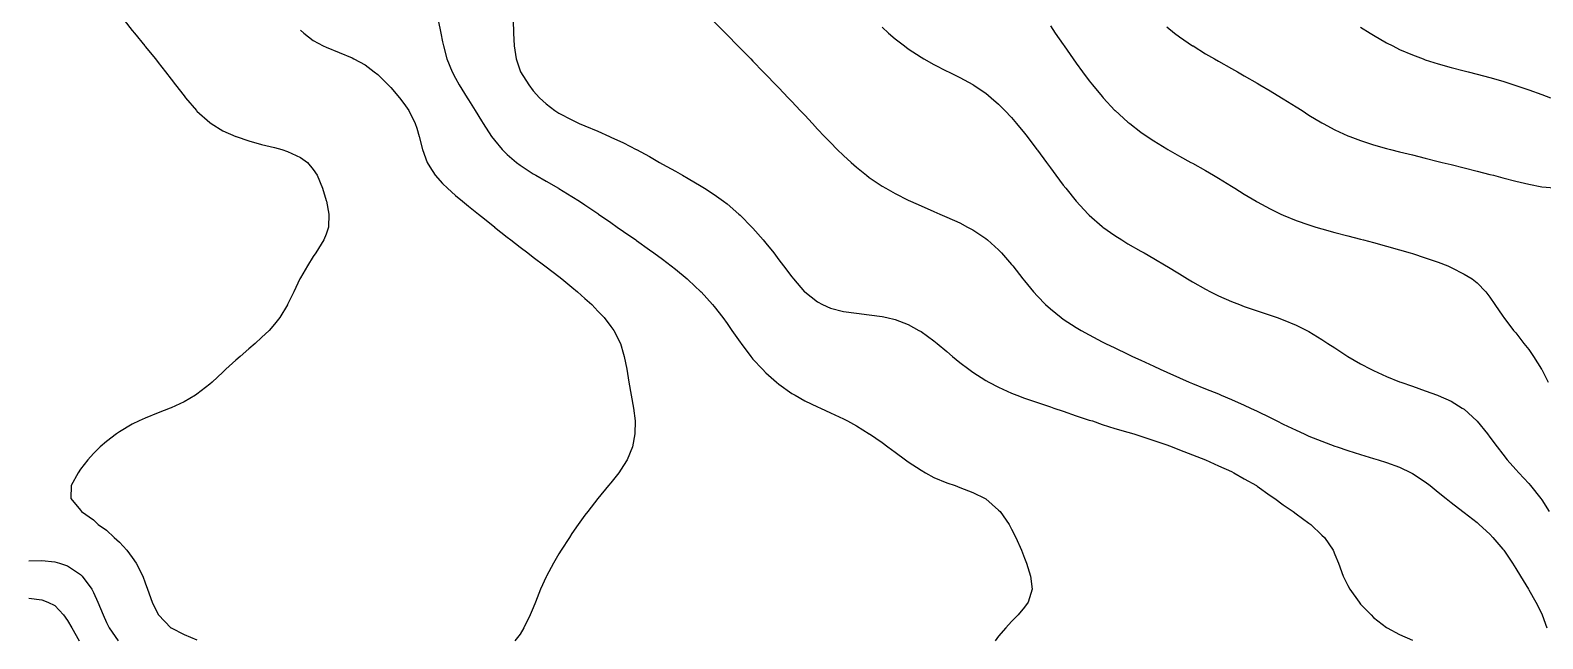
# Model space of a CAD drawing. Header units: inches. Extents: x 2679276 to 2679656, y 1246784 to 1247152.
# Drawn here: x 2679367.8 to 2679426.3, y 1246824.8 to 1246848.4 of the extents above; entities that cross this region are included whole.
import ezdxf

# ---------------------------------------------------------------- set-up
doc = ezdxf.new("R2010")
doc.units = ezdxf.units.IN
doc.header["$MEASUREMENT"] = 0
for name, color, linetype in [('471', 7, 'Continuous'), ('472', 7, 'Continuous'), ('473', 7, 'Continuous'), ('474', 7, 'Continuous'), ('475', 7, 'Continuous'), ('476', 7, 'Continuous'), ('477', 7, 'Continuous'), ('478', 7, 'Continuous'), ('479', 7, 'Continuous'), ('480', 7, 'Continuous'), ('481', 7, 'Continuous')]:
    doc.layers.add(name, color=color, linetype=linetype)

msp = doc.modelspace()

# ---------------------------------------------------------------- linework, layer by layer
at = {"layer": '471', "elevation": 471}
msp.add_lwpolyline([(2679419.25, 1246848.48), (2679419.618, 1246848.25), (2679419.75, 1246848.169), (2679420.25, 1246847.877), (2679420.491, 1246847.75), (2679420.75, 1246847.62), (2679421.25, 1246847.402), (2679421.662, 1246847.25), (2679421.75, 1246847.219), (2679422.25, 1246847.064), (2679422.75, 1246846.924), (2679423.25, 1246846.792), (2679423.411, 1246846.75), (2679423.75, 1246846.662), (2679424.25, 1246846.528), (2679424.75, 1246846.384), (2679425.178, 1246846.25), (2679425.25, 1246846.228), (2679425.75, 1246846.058), (2679426.25, 1246845.878), (2679426.594, 1246845.75)], dxfattribs=at)
at = {"layer": '472', "elevation": 472}
msp.add_lwpolyline([(2679411.75, 1246848.486), (2679412.053, 1246848.25), (2679412.25, 1246848.102), (2679412.75, 1246847.761), (2679412.767, 1246847.75), (2679413.25, 1246847.452), (2679413.597, 1246847.25), (2679413.75, 1246847.162), (2679414.25, 1246846.88), (2679414.482, 1246846.75), (2679414.75, 1246846.599), (2679415.25, 1246846.313), (2679415.357, 1246846.25), (2679415.75, 1246846.017), (2679416.188, 1246845.75), (2679416.25, 1246845.712), (2679416.75, 1246845.397), (2679416.982, 1246845.25), (2679417.25, 1246845.081), (2679417.75, 1246844.779), (2679417.801, 1246844.75), (2679418.25, 1246844.51), (2679418.75, 1246844.28), (2679418.825, 1246844.25), (2679419.25, 1246844.091), (2679419.75, 1246843.932), (2679420.25, 1246843.791), (2679420.409, 1246843.75), (2679420.75, 1246843.662), (2679421.25, 1246843.537), (2679421.75, 1246843.411), (2679422.25, 1246843.287), (2679422.396, 1246843.25), (2679422.75, 1246843.162), (2679423.25, 1246843.037), (2679423.75, 1246842.912), (2679424.25, 1246842.785), (2679424.387, 1246842.75), (2679424.75, 1246842.657), (2679425.25, 1246842.526), (2679425.75, 1246842.404), (2679426.25, 1246842.309), (2679426.75, 1246842.263)], dxfattribs=at)
at = {"layer": '473', "elevation": 473}
msp.add_lwpolyline([(2679407.25, 1246848.53), (2679407.442, 1246848.25), (2679407.75, 1246847.805), (2679407.788, 1246847.75), (2679408.137, 1246847.25), (2679408.25, 1246847.089), (2679408.497, 1246846.75), (2679408.75, 1246846.408), (2679408.876, 1246846.25), (2679409.25, 1246845.792), (2679409.288, 1246845.75), (2679409.75, 1246845.258), (2679409.759, 1246845.25), (2679410.25, 1246844.804), (2679410.318, 1246844.75), (2679410.75, 1246844.418), (2679410.996, 1246844.25), (2679411.25, 1246844.082), (2679411.75, 1246843.778), (2679411.798, 1246843.75), (2679412.25, 1246843.492), (2679412.683, 1246843.25), (2679412.75, 1246843.213), (2679413.25, 1246842.929), (2679413.557, 1246842.75), (2679413.75, 1246842.636), (2679414.25, 1246842.333), (2679414.385, 1246842.25), (2679414.75, 1246842.026), (2679415.211, 1246841.75), (2679415.25, 1246841.727), (2679415.75, 1246841.453), (2679416.167, 1246841.25), (2679416.25, 1246841.212), (2679416.75, 1246841.006), (2679417.25, 1246840.831), (2679417.511, 1246840.75), (2679417.75, 1246840.678), (2679418.25, 1246840.539), (2679418.75, 1246840.408), (2679419.25, 1246840.279), (2679419.361, 1246840.25), (2679419.75, 1246840.145), (2679420.25, 1246840.008), (2679420.75, 1246839.869), (2679421.17, 1246839.75), (2679421.25, 1246839.724), (2679421.75, 1246839.559), (2679422.25, 1246839.386), (2679422.624, 1246839.25), (2679422.75, 1246839.189), (2679423.25, 1246838.93), (2679423.557, 1246838.75), (2679423.75, 1246838.586), (2679424.084, 1246838.25), (2679424.25, 1246838.04), (2679424.44, 1246837.75), (2679424.75, 1246837.307), (2679424.782, 1246837.25), (2679425.16, 1246836.75), (2679425.25, 1246836.654), (2679425.559, 1246836.25), (2679425.75, 1246836.01), (2679425.928, 1246835.75), (2679426.244, 1246835.25), (2679426.25, 1246835.24), (2679426.507, 1246834.75)], dxfattribs=at)
at = {"layer": '474', "elevation": 474}
msp.add_lwpolyline([(2679400.75, 1246848.473), (2679400.997, 1246848.25), (2679401.25, 1246848.027), (2679401.606, 1246847.75), (2679401.75, 1246847.641), (2679402.25, 1246847.312), (2679402.359, 1246847.25), (2679402.75, 1246847.031), (2679403.25, 1246846.781), (2679403.313, 1246846.75), (2679403.75, 1246846.537), (2679404.25, 1246846.264), (2679404.27, 1246846.25), (2679404.75, 1246845.928), (2679404.959, 1246845.75), (2679405.25, 1246845.502), (2679405.491, 1246845.25), (2679405.75, 1246844.98), (2679405.941, 1246844.75), (2679406.25, 1246844.38), (2679406.349, 1246844.25), (2679406.73, 1246843.75), (2679406.75, 1246843.724), (2679407.096, 1246843.25), (2679407.25, 1246843.041), (2679407.464, 1246842.75), (2679407.75, 1246842.369), (2679407.843, 1246842.25), (2679408.248, 1246841.75), (2679408.25, 1246841.748), (2679408.713, 1246841.25), (2679408.75, 1246841.212), (2679409.25, 1246840.773), (2679409.281, 1246840.75), (2679409.75, 1246840.416), (2679410.016, 1246840.25), (2679410.25, 1246840.106), (2679410.75, 1246839.82), (2679410.874, 1246839.75), (2679411.25, 1246839.535), (2679411.734, 1246839.25), (2679411.75, 1246839.241), (2679412.25, 1246838.938), (2679412.56, 1246838.75), (2679412.75, 1246838.635), (2679413.25, 1246838.349), (2679413.44, 1246838.25), (2679413.75, 1246838.093), (2679414.25, 1246837.872), (2679414.568, 1246837.75), (2679414.75, 1246837.68), (2679415.25, 1246837.507), (2679415.75, 1246837.343), (2679416.027, 1246837.25), (2679416.25, 1246837.167), (2679416.75, 1246836.958), (2679417.174, 1246836.75), (2679417.25, 1246836.709), (2679417.75, 1246836.404), (2679417.982, 1246836.25), (2679418.25, 1246836.075), (2679418.749, 1246835.75), (2679418.75, 1246835.749), (2679419.25, 1246835.458), (2679419.639, 1246835.25), (2679419.75, 1246835.196), (2679420.25, 1246834.972), (2679420.75, 1246834.769), (2679420.802, 1246834.75), (2679421.25, 1246834.592), (2679421.75, 1246834.421), (2679422.215, 1246834.25), (2679422.25, 1246834.237), (2679422.75, 1246834.011), (2679423.178, 1246833.75), (2679423.25, 1246833.701), (2679423.748, 1246833.25), (2679423.75, 1246833.248), (2679424.153, 1246832.75), (2679424.25, 1246832.625), (2679424.523, 1246832.25), (2679424.75, 1246831.964), (2679424.92, 1246831.75), (2679425.25, 1246831.38), (2679425.364, 1246831.25), (2679425.75, 1246830.83), (2679425.817, 1246830.75), (2679426.217, 1246830.25), (2679426.25, 1246830.205), (2679426.543, 1246829.75)], dxfattribs=at)
at = {"layer": '475', "elevation": 475}
msp.add_lwpolyline([(2679394.25, 1246848.687), (2679394.683, 1246848.25), (2679394.75, 1246848.183), (2679395.171, 1246847.75), (2679395.25, 1246847.671), (2679395.662, 1246847.25), (2679395.75, 1246847.161), (2679396.151, 1246846.75), (2679396.25, 1246846.649), (2679396.633, 1246846.25), (2679396.75, 1246846.129), (2679397.109, 1246845.75), (2679397.25, 1246845.601), (2679397.58, 1246845.25), (2679397.75, 1246845.069), (2679398.049, 1246844.75), (2679398.25, 1246844.536), (2679398.523, 1246844.25), (2679398.75, 1246844.013), (2679399.012, 1246843.75), (2679399.25, 1246843.516), (2679399.542, 1246843.25), (2679399.75, 1246843.065), (2679400.146, 1246842.75), (2679400.25, 1246842.67), (2679400.75, 1246842.331), (2679400.889, 1246842.25), (2679401.25, 1246842.043), (2679401.75, 1246841.792), (2679401.841, 1246841.75), (2679402.25, 1246841.564), (2679402.75, 1246841.349), (2679402.982, 1246841.25), (2679403.25, 1246841.136), (2679403.75, 1246840.91), (2679404.051, 1246840.75), (2679404.25, 1246840.643), (2679404.75, 1246840.306), (2679404.815, 1246840.25), (2679405.25, 1246839.863), (2679405.355, 1246839.75), (2679405.75, 1246839.307), (2679405.796, 1246839.25), (2679406.19, 1246838.75), (2679406.25, 1246838.674), (2679406.594, 1246838.25), (2679406.75, 1246838.075), (2679407.068, 1246837.75), (2679407.25, 1246837.586), (2679407.668, 1246837.25), (2679407.75, 1246837.192), (2679408.25, 1246836.865), (2679408.44, 1246836.75), (2679408.75, 1246836.579), (2679409.25, 1246836.316), (2679409.38, 1246836.25), (2679409.75, 1246836.075), (2679410.25, 1246835.837), (2679410.427, 1246835.75), (2679410.75, 1246835.606), (2679411.25, 1246835.371), (2679411.495, 1246835.25), (2679411.75, 1246835.139), (2679412.25, 1246834.917), (2679412.624, 1246834.75), (2679412.75, 1246834.699), (2679413.25, 1246834.499), (2679413.75, 1246834.294), (2679413.853, 1246834.25), (2679414.25, 1246834.087), (2679414.75, 1246833.866), (2679414.992, 1246833.75), (2679415.25, 1246833.629), (2679415.75, 1246833.382), (2679416.007, 1246833.25), (2679416.25, 1246833.132), (2679416.75, 1246832.893), (2679417.063, 1246832.75), (2679417.25, 1246832.669), (2679417.75, 1246832.468), (2679418.25, 1246832.279), (2679418.335, 1246832.25), (2679418.75, 1246832.106), (2679419.25, 1246831.949), (2679419.75, 1246831.802), (2679419.925, 1246831.75), (2679420.25, 1246831.65), (2679420.75, 1246831.468), (2679421.201, 1246831.25), (2679421.25, 1246831.225), (2679421.75, 1246830.895), (2679421.935, 1246830.75), (2679422.25, 1246830.504), (2679422.559, 1246830.25), (2679422.75, 1246830.1), (2679423.198, 1246829.75), (2679423.25, 1246829.711), (2679423.75, 1246829.32), (2679423.833, 1246829.25), (2679424.25, 1246828.871), (2679424.367, 1246828.75), (2679424.75, 1246828.295), (2679424.783, 1246828.25), (2679425.12, 1246827.75), (2679425.25, 1246827.548), (2679425.428, 1246827.25), (2679425.735, 1246826.75), (2679425.75, 1246826.726), (2679426.021, 1246826.25), (2679426.25, 1246825.8), (2679426.273, 1246825.75), (2679426.451, 1246825.25)], dxfattribs=at)
at = {"layer": '476', "elevation": 476}
msp.add_lwpolyline([(2679386.484, 1246848.75), (2679386.489, 1246848.25), (2679386.514, 1246847.75), (2679386.596, 1246847.25), (2679386.75, 1246846.784), (2679386.765, 1246846.75), (2679387.078, 1246846.25), (2679387.25, 1246846.015), (2679387.498, 1246845.75), (2679387.75, 1246845.517), (2679388.095, 1246845.25), (2679388.25, 1246845.153), (2679388.75, 1246844.888), (2679389.024, 1246844.75), (2679389.25, 1246844.658), (2679389.75, 1246844.451), (2679390.201, 1246844.25), (2679390.25, 1246844.229), (2679390.75, 1246844.003), (2679391.233, 1246843.75), (2679391.25, 1246843.741), (2679391.75, 1246843.472), (2679392.136, 1246843.25), (2679392.25, 1246843.186), (2679392.75, 1246842.905), (2679393.022, 1246842.75), (2679393.25, 1246842.621), (2679393.75, 1246842.329), (2679393.876, 1246842.25), (2679394.25, 1246842.011), (2679394.608, 1246841.75), (2679394.75, 1246841.643), (2679395.203, 1246841.25), (2679395.25, 1246841.207), (2679395.703, 1246840.75), (2679395.75, 1246840.7), (2679396.146, 1246840.25), (2679396.25, 1246840.124), (2679396.552, 1246839.75), (2679396.75, 1246839.487), (2679396.935, 1246839.25), (2679397.25, 1246838.826), (2679397.314, 1246838.75), (2679397.746, 1246838.25), (2679397.75, 1246838.246), (2679398.25, 1246837.851), (2679398.436, 1246837.75), (2679398.75, 1246837.614), (2679399.25, 1246837.484), (2679399.75, 1246837.413), (2679400.25, 1246837.36), (2679400.75, 1246837.291), (2679400.923, 1246837.25), (2679401.25, 1246837.171), (2679401.75, 1246836.977), (2679402.171, 1246836.75), (2679402.25, 1246836.704), (2679402.75, 1246836.346), (2679402.87, 1246836.25), (2679403.25, 1246835.934), (2679403.467, 1246835.75), (2679403.75, 1246835.518), (2679404.098, 1246835.25), (2679404.25, 1246835.141), (2679404.75, 1246834.82), (2679404.873, 1246834.75), (2679405.25, 1246834.555), (2679405.75, 1246834.332), (2679405.956, 1246834.25), (2679406.25, 1246834.139), (2679406.75, 1246833.964), (2679407.25, 1246833.797), (2679407.391, 1246833.75), (2679407.75, 1246833.625), (2679408.25, 1246833.452), (2679408.75, 1246833.288), (2679408.874, 1246833.25), (2679409.25, 1246833.117), (2679409.75, 1246832.959), (2679410.25, 1246832.816), (2679410.482, 1246832.75), (2679410.75, 1246832.662), (2679411.25, 1246832.494), (2679411.75, 1246832.324), (2679411.96, 1246832.25), (2679412.25, 1246832.137), (2679412.75, 1246831.941), (2679413.247, 1246831.75), (2679413.25, 1246831.749), (2679413.75, 1246831.52), (2679414.25, 1246831.295), (2679414.346, 1246831.25), (2679414.75, 1246831.016), (2679415.216, 1246830.75), (2679415.25, 1246830.724), (2679415.75, 1246830.368), (2679415.935, 1246830.25), (2679416.25, 1246830.008), (2679416.645, 1246829.75), (2679416.75, 1246829.665), (2679417.25, 1246829.3), (2679417.324, 1246829.25), (2679417.75, 1246828.836), (2679417.847, 1246828.75), (2679418.184, 1246828.25), (2679418.25, 1246828.083), (2679418.399, 1246827.75), (2679418.579, 1246827.25), (2679418.75, 1246826.895), (2679418.833, 1246826.75), (2679419.192, 1246826.25), (2679419.25, 1246826.174), (2679419.657, 1246825.75), (2679419.75, 1246825.654), (2679420.25, 1246825.265), (2679420.278, 1246825.25), (2679420.75, 1246824.994), (2679421.25, 1246824.774)], dxfattribs=at)
at = {"layer": '477', "elevation": 477}
msp.add_lwpolyline([(2679383.578, 1246848.75), (2679383.682, 1246848.25), (2679383.75, 1246847.907), (2679383.778, 1246847.75), (2679383.908, 1246847.25), (2679384.115, 1246846.75), (2679384.25, 1246846.51), (2679384.391, 1246846.25), (2679384.698, 1246845.75), (2679384.75, 1246845.666), (2679385.009, 1246845.25), (2679385.25, 1246844.853), (2679385.316, 1246844.75), (2679385.644, 1246844.25), (2679385.75, 1246844.107), (2679386.054, 1246843.75), (2679386.25, 1246843.551), (2679386.607, 1246843.25), (2679386.75, 1246843.139), (2679387.25, 1246842.812), (2679387.359, 1246842.75), (2679387.75, 1246842.52), (2679388.229, 1246842.25), (2679388.25, 1246842.238), (2679388.75, 1246841.935), (2679389.042, 1246841.75), (2679389.25, 1246841.612), (2679389.75, 1246841.273), (2679389.783, 1246841.25), (2679390.25, 1246840.927), (2679390.505, 1246840.75), (2679390.75, 1246840.578), (2679391.216, 1246840.25), (2679391.25, 1246840.226), (2679391.75, 1246839.868), (2679391.914, 1246839.75), (2679392.25, 1246839.504), (2679392.587, 1246839.25), (2679392.75, 1246839.124), (2679393.204, 1246838.75), (2679393.25, 1246838.71), (2679393.738, 1246838.25), (2679393.75, 1246838.238), (2679394.192, 1246837.75), (2679394.25, 1246837.679), (2679394.584, 1246837.25), (2679394.75, 1246837.018), (2679394.939, 1246836.75), (2679395.25, 1246836.303), (2679395.289, 1246836.25), (2679395.669, 1246835.75), (2679395.75, 1246835.646), (2679396.118, 1246835.25), (2679396.25, 1246835.106), (2679396.663, 1246834.75), (2679396.75, 1246834.67), (2679397.25, 1246834.317), (2679397.379, 1246834.25), (2679397.75, 1246834.032), (2679398.25, 1246833.797), (2679398.362, 1246833.75), (2679398.75, 1246833.567), (2679399.25, 1246833.329), (2679399.405, 1246833.25), (2679399.75, 1246833.061), (2679400.25, 1246832.759), (2679400.263, 1246832.75), (2679400.75, 1246832.415), (2679400.972, 1246832.25), (2679401.25, 1246832.043), (2679401.645, 1246831.75), (2679401.75, 1246831.673), (2679402.25, 1246831.343), (2679402.42, 1246831.25), (2679402.75, 1246831.069), (2679403.25, 1246830.859), (2679403.572, 1246830.75), (2679403.75, 1246830.682), (2679404.25, 1246830.485), (2679404.731, 1246830.25), (2679404.75, 1246830.237), (2679405.25, 1246829.808), (2679405.304, 1246829.75), (2679405.657, 1246829.25), (2679405.75, 1246829.07), (2679405.916, 1246828.75), (2679406.135, 1246828.25), (2679406.25, 1246827.94), (2679406.331, 1246827.75), (2679406.487, 1246827.25), (2679406.543, 1246826.75), (2679406.393, 1246826.25), (2679406.25, 1246826.051), (2679406.01, 1246825.75), (2679405.75, 1246825.493), (2679405.533, 1246825.25), (2679405.25, 1246824.929), (2679405.121, 1246824.75)], dxfattribs=at)
at = {"layer": '478', "elevation": 478}
msp.add_lwpolyline([(2679378.25, 1246848.367), (2679378.379, 1246848.25), (2679378.75, 1246847.966), (2679379.136, 1246847.75), (2679379.25, 1246847.7), (2679379.75, 1246847.501), (2679380.25, 1246847.288), (2679380.318, 1246847.25), (2679380.75, 1246847.023), (2679381.108, 1246846.75), (2679381.25, 1246846.644), (2679381.65, 1246846.25), (2679381.75, 1246846.149), (2679382.084, 1246845.75), (2679382.25, 1246845.529), (2679382.439, 1246845.25), (2679382.692, 1246844.75), (2679382.75, 1246844.566), (2679382.846, 1246844.25), (2679382.973, 1246843.75), (2679383.149, 1246843.25), (2679383.25, 1246843.079), (2679383.459, 1246842.75), (2679383.75, 1246842.436), (2679383.933, 1246842.25), (2679384.25, 1246841.973), (2679384.514, 1246841.75), (2679384.75, 1246841.556), (2679385.134, 1246841.25), (2679385.25, 1246841.154), (2679385.75, 1246840.757), (2679385.76, 1246840.75), (2679386.25, 1246840.357), (2679386.392, 1246840.25), (2679386.75, 1246839.965), (2679387.039, 1246839.75), (2679387.25, 1246839.585), (2679387.703, 1246839.25), (2679387.75, 1246839.214), (2679388.25, 1246838.832), (2679388.358, 1246838.75), (2679388.75, 1246838.426), (2679388.966, 1246838.25), (2679389.25, 1246837.987), (2679389.515, 1246837.75), (2679389.75, 1246837.499), (2679389.995, 1246837.25), (2679390.25, 1246836.905), (2679390.37, 1246836.75), (2679390.622, 1246836.25), (2679390.75, 1246835.828), (2679390.776, 1246835.75), (2679390.869, 1246835.25), (2679390.952, 1246834.75), (2679391.045, 1246834.25), (2679391.134, 1246833.75), (2679391.192, 1246833.25), (2679391.186, 1246832.75), (2679391.086, 1246832.25), (2679390.88, 1246831.75), (2679390.75, 1246831.532), (2679390.564, 1246831.25), (2679390.25, 1246830.853), (2679390.169, 1246830.75), (2679389.75, 1246830.25), (2679389.75, 1246830.25), (2679389.359, 1246829.75), (2679389.25, 1246829.613), (2679388.996, 1246829.25), (2679388.75, 1246828.901), (2679388.653, 1246828.75), (2679388.332, 1246828.25), (2679388.25, 1246828.118), (2679388.032, 1246827.75), (2679387.762, 1246827.25), (2679387.75, 1246827.225), (2679387.533, 1246826.75), (2679387.336, 1246826.25), (2679387.25, 1246826.026), (2679387.135, 1246825.75), (2679386.894, 1246825.25), (2679386.75, 1246825.014), (2679386.546, 1246824.75)], dxfattribs=at)
at = {"layer": '479', "elevation": 479}
msp.add_lwpolyline([(2679371.433, 1246848.75), (2679371.75, 1246848.352), (2679371.831, 1246848.25), (2679372.238, 1246847.75), (2679372.25, 1246847.735), (2679372.643, 1246847.25), (2679372.75, 1246847.116), (2679373.037, 1246846.75), (2679373.25, 1246846.473), (2679373.418, 1246846.25), (2679373.75, 1246845.816), (2679373.802, 1246845.75), (2679374.231, 1246845.25), (2679374.25, 1246845.23), (2679374.75, 1246844.788), (2679374.804, 1246844.75), (2679375.25, 1246844.475), (2679375.75, 1246844.255), (2679375.766, 1246844.25), (2679376.25, 1246844.081), (2679376.75, 1246843.942), (2679377.25, 1246843.821), (2679377.531, 1246843.75), (2679377.75, 1246843.676), (2679378.25, 1246843.442), (2679378.519, 1246843.25), (2679378.75, 1246842.979), (2679378.896, 1246842.75), (2679379.106, 1246842.25), (2679379.25, 1246841.77), (2679379.256, 1246841.75), (2679379.347, 1246841.25), (2679379.341, 1246840.75), (2679379.25, 1246840.478), (2679379.162, 1246840.25), (2679378.849, 1246839.75), (2679378.75, 1246839.605), (2679378.521, 1246839.25), (2679378.25, 1246838.779), (2679378.233, 1246838.75), (2679377.996, 1246838.25), (2679377.755, 1246837.75), (2679377.75, 1246837.74), (2679377.457, 1246837.25), (2679377.25, 1246836.993), (2679377.038, 1246836.75), (2679376.75, 1246836.478), (2679376.501, 1246836.25), (2679376.25, 1246836.036), (2679375.925, 1246835.75), (2679375.75, 1246835.597), (2679375.373, 1246835.25), (2679375.25, 1246835.137), (2679374.834, 1246834.75), (2679374.75, 1246834.678), (2679374.25, 1246834.291), (2679374.188, 1246834.25), (2679373.75, 1246833.997), (2679373.25, 1246833.764), (2679373.216, 1246833.75), (2679372.75, 1246833.563), (2679372.25, 1246833.359), (2679372.018, 1246833.25), (2679371.75, 1246833.121), (2679371.25, 1246832.829), (2679371.142, 1246832.75), (2679370.75, 1246832.463), (2679370.513, 1246832.25), (2679370.25, 1246831.998), (2679370.029, 1246831.75), (2679369.75, 1246831.385), (2679369.655, 1246831.25), (2679369.39, 1246830.75), (2679369.374, 1246830.25), (2679369.75, 1246829.8), (2679369.784, 1246829.75), (2679370.25, 1246829.426), (2679370.435, 1246829.25), (2679370.75, 1246829.031), (2679371.054, 1246828.75), (2679371.25, 1246828.567), (2679371.544, 1246828.25), (2679371.75, 1246827.967), (2679371.902, 1246827.75), (2679372.159, 1246827.25), (2679372.25, 1246826.988), (2679372.342, 1246826.75), (2679372.52, 1246826.25), (2679372.75, 1246825.771), (2679372.762, 1246825.75), (2679373.246, 1246825.25), (2679373.25, 1246825.247), (2679373.75, 1246824.994), (2679374.25, 1246824.793)], dxfattribs=at)
at = {"layer": '480', "elevation": 480}
msp.add_lwpolyline([(2679367.75, 1246827.839), (2679368.25, 1246827.851), (2679368.75, 1246827.805), (2679368.932, 1246827.75), (2679369.25, 1246827.647), (2679369.75, 1246827.313), (2679369.816, 1246827.25), (2679370.185, 1246826.75), (2679370.25, 1246826.622), (2679370.42, 1246826.25), (2679370.619, 1246825.75), (2679370.75, 1246825.463), (2679370.858, 1246825.25), (2679371.205, 1246824.75)], dxfattribs=at)
at = {"layer": '481', "elevation": 481}
msp.add_lwpolyline([(2679367.75, 1246826.398), (2679368.25, 1246826.335), (2679368.481, 1246826.25), (2679368.75, 1246826.117), (2679369.094, 1246825.75), (2679369.25, 1246825.542), (2679369.408, 1246825.25), (2679369.701, 1246824.75)], dxfattribs=at)

doc.saveas('drawing.dxf')
